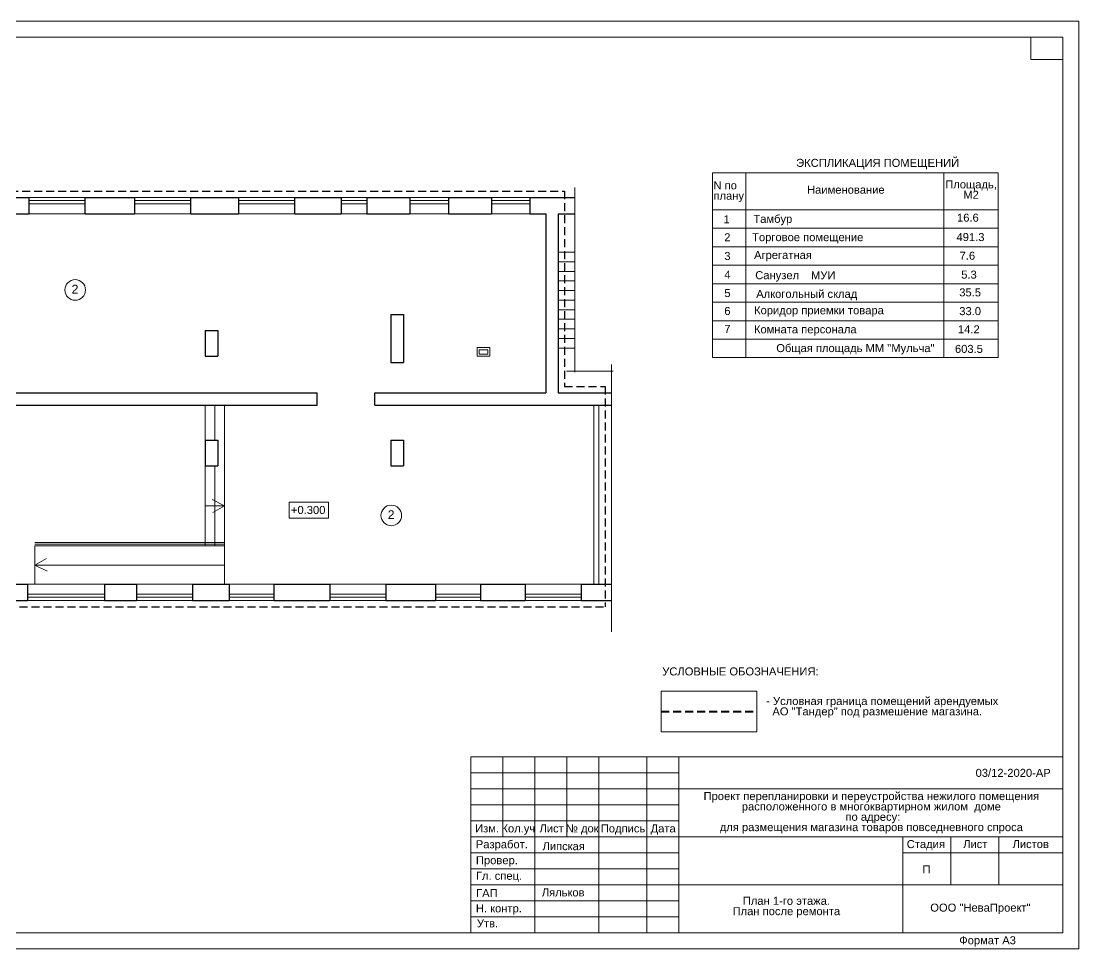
# Model space of a CAD drawing. Header units: metres. Extents: x -313.1 to -231.1, y -307.3 to -274.8.
# Drawn here: x -264.18 to -231.13, y -305.31 to -276.31 of the extents above; entities that cross this region are included whole.
import ezdxf
from ezdxf.enums import TextEntityAlignment as Align

# ---------------------------------------------------------------- set-up
doc = ezdxf.new("R2010")
doc.units = ezdxf.units.M
doc.header["$MEASUREMENT"] = 0
doc.linetypes.add('( Hidden )', pattern=[0.375, 0.25, -0.125])
doc.linetypes.add('DGN Style 3', pattern=[1.195594, 0.853995, -0.341598])
for name, color, linetype, lineweight in [('Level 44', 7, 'Continuous', 0), ('Level 50', 7, 'Continuous', 0), ('Level 63', 7, 'Continuous', 0)]:
    doc.layers.add(name, color=color, linetype=linetype, lineweight=lineweight)
doc.styles.add('Style-Arial', font='arial.ttf')

msp = doc.modelspace()

# ---------------------------------------------------------------- linework, layer by layer
at = {"color": 7, "linetype": 'Continuous', "lineweight": 13}
for p, q in [((-242.572, -281.051), (-233.654, -281.051)), ((-242.572, -281.051), (-242.572, -286.826)), ((-241.535, -281.051), (-241.535, -286.826)), ((-235.343, -281.051), (-235.343, -286.826)), ((-233.654, -281.051), (-233.654, -286.826)), ((-263.932, -281.819), (-262.182, -281.819)), ((-260.632, -281.819), (-258.882, -281.819)), ((-257.382, -281.819), (-255.632, -281.819)), ((-254.182, -281.819), (-253.382, -281.819)), ((-252.032, -281.819), (-250.832, -281.819)), ((-249.482, -281.819), (-248.282, -281.819)), ((-242.572, -282.206), (-233.654, -282.206)), ((-262.182, -282.329), (-263.932, -282.329)), ((-258.882, -282.329), (-260.632, -282.329)), ((-255.632, -282.329), (-257.382, -282.329)), ((-253.382, -282.329), (-254.182, -282.329)), ((-250.832, -282.329), (-252.032, -282.329)), ((-248.282, -282.329), (-249.482, -282.329)), ((-249.932, -286.514), (-249.932, -286.779)), ((-249.532, -286.514), (-249.932, -286.514)), ((-249.532, -286.514), (-249.532, -286.779)), ((-249.932, -286.779), (-249.532, -286.779)), ((-249.867, -286.579), (-249.867, -286.714)), ((-249.597, -286.579), (-249.867, -286.579)), ((-249.867, -286.714), (-249.597, -286.714)), ((-249.597, -286.579), (-249.597, -286.714)), ((-242.572, -286.826), (-233.654, -286.826)), ((-246.282, -288.309), (-246.282, -293.909)), ((-246.132, -288.309), (-246.132, -293.909)), ((-263.982, -293.909), (-261.582, -293.909)), ((-260.582, -293.909), (-258.832, -293.909)), ((-257.682, -293.909), (-256.282, -293.909)), ((-254.532, -293.909), (-252.782, -293.909)), ((-251.232, -293.909), (-249.832, -293.909)), ((-248.432, -293.909), (-246.682, -293.909)), ((-261.582, -294.419), (-263.982, -294.419)), ((-258.832, -294.419), (-260.582, -294.419)), ((-256.282, -294.419), (-257.682, -294.419)), ((-252.782, -294.419), (-254.532, -294.419)), ((-249.832, -294.419), (-251.232, -294.419)), ((-246.682, -294.419), (-248.432, -294.419)), ((-244.179, -297.257), (-241.189, -297.257)), ((-244.179, -298.525), (-244.179, -297.257)), ((-244.179, -297.257), (-244.179, -297.257)), ((-241.189, -297.257), (-241.189, -298.525)), ((-241.189, -298.525), (-244.179, -298.525))]:
    msp.add_line(p, q, dxfattribs=at)
at = {"color": 7, "linetype": 'Continuous', "lineweight": 0}
for p, q in [((-246.876, -281.509), (-246.876, -287.286)), ((-263.932, -281.919), (-262.182, -281.919)), ((-260.632, -281.919), (-258.882, -281.919)), ((-257.382, -281.919), (-255.632, -281.919)), ((-254.182, -281.919), (-253.382, -281.919)), ((-252.032, -281.919), (-250.832, -281.919)), ((-249.482, -281.919), (-248.282, -281.919)), ((-263.932, -282.019), (-262.182, -282.019)), ((-260.632, -282.019), (-258.882, -282.019)), ((-257.382, -282.019), (-255.632, -282.019)), ((-254.182, -282.019), (-253.382, -282.019)), ((-252.032, -282.019), (-250.832, -282.019)), ((-249.482, -282.019), (-248.282, -282.019)), ((-242.572, -282.784), (-233.654, -282.784)), ((-247.402, -283.529), (-246.876, -283.529)), ((-242.572, -283.361), (-233.654, -283.361)), ((-247.402, -283.829), (-246.876, -283.829)), ((-247.402, -284.129), (-246.876, -284.129)), ((-242.572, -283.939), (-233.654, -283.939)), ((-247.402, -284.429), (-246.876, -284.429)), ((-242.572, -284.516), (-233.654, -284.516)), ((-247.402, -284.729), (-246.876, -284.729)), ((-247.402, -285.029), (-246.876, -285.029)), ((-242.572, -285.094), (-233.654, -285.094)), ((-247.402, -285.329), (-246.876, -285.329)), ((-247.402, -285.629), (-246.876, -285.629)), ((-242.572, -285.671), (-233.654, -285.671)), ((-247.402, -285.929), (-246.876, -285.929)), ((-247.402, -286.229), (-246.876, -286.229)), ((-247.402, -286.529), (-246.876, -286.529)), ((-242.572, -286.249), (-233.654, -286.249)), ((-245.738, -287.039), (-245.738, -295.4)), ((-247.144, -287.245), (-245.681, -287.245)), ((-258.432, -289.409), (-258.432, -288.309)), ((-258.132, -289.409), (-258.132, -288.309)), ((-257.832, -293.909), (-257.832, -288.309)), ((-258.432, -290.209), (-258.432, -292.709)), ((-258.132, -292.709), (-258.132, -290.209)), ((-258.432, -291.459), (-257.832, -291.459)), ((-257.832, -291.459), (-258.215, -291.264)), ((-257.832, -291.459), (-258.193, -291.664)), ((-255.811, -291.342), (-254.58, -291.342)), ((-255.811, -291.84), (-255.811, -291.342)), ((-255.811, -291.342), (-255.811, -291.342)), ((-254.58, -291.342), (-254.58, -291.84)), ((-254.58, -291.84), (-255.811, -291.84)), ((-263.754, -292.609), (-257.832, -292.609)), ((-263.754, -292.659), (-257.832, -292.659)), ((-263.754, -292.709), (-257.832, -292.709)), ((-263.754, -292.709), (-263.754, -293.909)), ((-263.392, -293.104), (-263.754, -293.309)), ((-263.754, -293.309), (-257.832, -293.309)), ((-263.371, -293.504), (-263.754, -293.309)), ((-261.582, -294.219), (-263.982, -294.219)), ((-261.582, -294.319), (-263.982, -294.319)), ((-258.832, -294.219), (-260.582, -294.219)), ((-258.832, -294.319), (-260.582, -294.319)), ((-256.282, -294.219), (-257.682, -294.219)), ((-256.282, -294.319), (-257.682, -294.319)), ((-252.782, -294.219), (-254.532, -294.219)), ((-252.782, -294.319), (-254.532, -294.319)), ((-249.832, -294.219), (-251.232, -294.219)), ((-249.832, -294.319), (-251.232, -294.319)), ((-246.682, -294.219), (-248.432, -294.219)), ((-246.682, -294.319), (-248.432, -294.319))]:
    msp.add_line(p, q, dxfattribs=at)
at = {"color": 7, "linetype": '( Hidden )', "lineweight": 30}
for p, q in [((-275.772, -281.619), (-247.202, -281.619)), ((-247.202, -281.619), (-247.202, -287.729)), ((-247.202, -287.729), (-245.932, -287.729)), ((-245.932, -287.729), (-245.932, -294.619)), ((-307.732, -294.619), (-245.932, -294.619))]:
    msp.add_line(p, q, dxfattribs=at)
at = {"color": 7, "linetype": 'Continuous', "lineweight": 30}
for p, q in [((-265.432, -281.819), (-263.932, -281.819)), ((-263.932, -282.329), (-263.932, -281.819)), ((-262.182, -281.819), (-260.632, -281.819)), ((-262.182, -282.329), (-262.182, -281.819)), ((-260.632, -282.329), (-260.632, -281.819)), ((-258.882, -282.329), (-258.882, -281.819)), ((-258.882, -281.819), (-257.382, -281.819)), ((-257.382, -282.329), (-257.382, -281.819)), ((-255.632, -282.329), (-255.632, -281.819)), ((-255.632, -281.819), (-254.182, -281.819)), ((-254.182, -281.819), (-254.182, -282.329)), ((-253.382, -281.819), (-253.382, -282.329)), ((-253.382, -281.819), (-252.032, -281.819)), ((-252.032, -281.819), (-252.032, -282.329)), ((-250.832, -281.819), (-250.832, -282.329)), ((-250.832, -281.819), (-249.482, -281.819)), ((-249.482, -281.819), (-249.482, -282.329)), ((-248.282, -281.819), (-248.282, -282.329)), ((-248.282, -281.819), (-246.876, -281.819)), ((-265.432, -282.329), (-263.932, -282.329)), ((-262.182, -282.329), (-260.632, -282.329)), ((-258.882, -282.329), (-257.382, -282.329)), ((-255.632, -282.329), (-254.182, -282.329)), ((-253.382, -282.329), (-252.032, -282.329)), ((-250.832, -282.329), (-249.482, -282.329)), ((-248.282, -282.329), (-247.782, -282.329)), ((-247.782, -282.329), (-247.782, -287.929)), ((-247.402, -282.329), (-247.402, -287.929)), ((-247.402, -282.329), (-246.876, -282.329)), ((-252.632, -285.479), (-252.632, -286.979)), ((-252.632, -285.479), (-252.232, -285.479)), ((-252.232, -285.479), (-252.232, -286.979)), ((-258.432, -285.979), (-258.032, -285.979)), ((-258.432, -285.979), (-258.432, -286.779)), ((-258.032, -285.979), (-258.032, -286.779)), ((-258.432, -286.779), (-258.032, -286.779)), ((-252.632, -286.979), (-252.232, -286.979)), ((-267.653, -287.929), (-254.928, -287.929)), ((-254.928, -288.309), (-254.928, -287.929)), ((-253.128, -287.929), (-247.782, -287.929)), ((-253.128, -288.309), (-253.128, -287.929)), ((-247.402, -287.929), (-245.738, -287.929)), ((-267.653, -288.309), (-254.928, -288.309)), ((-253.128, -288.309), (-245.738, -288.309)), ((-258.432, -289.409), (-258.032, -289.409)), ((-258.432, -289.409), (-258.432, -290.209)), ((-258.032, -289.409), (-258.032, -290.209)), ((-258.432, -290.209), (-258.032, -290.209)), ((-264.682, -293.909), (-263.982, -293.909)), ((-263.982, -293.909), (-263.982, -294.419)), ((-261.582, -293.909), (-261.582, -294.419)), ((-261.582, -293.909), (-260.582, -293.909)), ((-260.582, -293.909), (-260.582, -294.419)), ((-258.832, -293.909), (-258.832, -294.419)), ((-258.832, -293.909), (-257.682, -293.909)), ((-257.682, -293.909), (-257.682, -294.419)), ((-256.282, -293.909), (-256.282, -294.419)), ((-256.282, -293.909), (-254.532, -293.909)), ((-254.532, -293.909), (-254.532, -294.419)), ((-252.782, -293.909), (-252.782, -294.419)), ((-252.782, -293.909), (-251.232, -293.909)), ((-251.232, -293.909), (-251.232, -294.419)), ((-249.832, -293.909), (-249.832, -294.419)), ((-249.832, -293.909), (-248.432, -293.909)), ((-248.432, -293.909), (-248.432, -294.419)), ((-246.682, -293.909), (-246.682, -294.419)), ((-246.682, -293.909), (-245.738, -293.909)), ((-264.682, -294.419), (-263.982, -294.419)), ((-261.582, -294.419), (-260.582, -294.419)), ((-258.832, -294.419), (-257.682, -294.419)), ((-256.282, -294.419), (-254.532, -294.419)), ((-252.782, -294.419), (-251.232, -294.419)), ((-249.832, -294.419), (-248.432, -294.419)), ((-246.682, -294.419), (-245.738, -294.419))]:
    msp.add_line(p, q, dxfattribs=at)
at = {"color": 7, "linetype": '( Hidden )', "lineweight": 40}
msp.add_line((-244.179, -297.891), (-241.189, -297.891), dxfattribs=at)
at = {"color": 7, "linetype": 'Continuous', "lineweight": 13}
for centre in [(-262.493, -284.711), (-252.615, -291.76)]:
    msp.add_circle(centre, 0.322, dxfattribs=at)
at = {"layer": 'Level 44', "color": 7, "linetype": 'Continuous', "lineweight": 30}
for p, q in [((-252.632, -289.409), (-252.632, -290.209)), ((-252.632, -289.409), (-252.232, -289.409)), ((-252.232, -289.409), (-252.232, -290.209)), ((-252.632, -290.209), (-252.232, -290.209))]:
    msp.add_line(p, q, dxfattribs=at)
at = {"layer": 'Level 50', "color": 7, "linetype": 'Continuous', "lineweight": 0}
for p, q in [((-313.129, -276.308), (-231.129, -276.308)), ((-231.129, -276.308), (-231.129, -305.308)), ((-231.129, -305.308), (-313.129, -305.308))]:
    msp.add_line(p, q, dxfattribs=at)
at = {"layer": 'Level 50', "color": 7, "linetype": 'Continuous', "lineweight": 13}
for p, q in [((-311.129, -276.808), (-231.629, -276.808)), ((-232.629, -276.808), (-232.629, -277.508)), ((-231.629, -276.808), (-231.629, -304.808)), ((-232.629, -277.508), (-231.629, -277.508)), ((-311.129, -304.808), (-231.629, -304.808))]:
    msp.add_line(p, q, dxfattribs=at)
at = {"layer": 'Level 63', "color": 7, "linetype": 'Continuous', "lineweight": 13}
for p, q in [((-250.129, -299.308), (-231.629, -299.308)), ((-250.129, -299.308), (-250.129, -304.808)), ((-249.129, -299.308), (-249.129, -301.808)), ((-248.129, -299.308), (-248.129, -304.808)), ((-247.129, -299.308), (-247.129, -301.808)), ((-246.129, -299.308), (-246.129, -304.808)), ((-244.629, -299.308), (-244.629, -304.808)), ((-243.629, -299.308), (-243.629, -304.808)), ((-243.629, -300.308), (-231.629, -300.308)), ((-250.129, -301.308), (-243.629, -301.308)), ((-250.129, -301.808), (-231.629, -301.808)), ((-236.629, -301.808), (-236.629, -304.808)), ((-235.129, -301.808), (-235.129, -303.308)), ((-233.629, -301.808), (-233.629, -303.308)), ((-236.629, -302.308), (-231.629, -302.308)), ((-243.629, -303.308), (-231.629, -303.308))]:
    msp.add_line(p, q, dxfattribs=at)
at = {"layer": 'Level 63', "color": 7, "linetype": 'Continuous', "lineweight": 0}
for p, q in [((-250.129, -299.808), (-243.629, -299.808)), ((-250.129, -300.308), (-243.629, -300.308)), ((-250.129, -300.808), (-243.629, -300.808)), ((-250.129, -302.308), (-243.629, -302.308)), ((-250.129, -302.808), (-243.629, -302.808)), ((-250.129, -303.308), (-243.629, -303.308)), ((-250.129, -303.808), (-243.629, -303.808)), ((-250.129, -304.308), (-243.629, -304.308))]:
    msp.add_line(p, q, dxfattribs=at)

# ---------------------------------------------------------------- texts
at = {"color": 7, "lineweight": 13, "style": 'Style-Arial'}
for s, p in [('ЭКСПЛИКАЦИЯ ПОМЕЩЕНИЙ ', (-239.963, -280.613)), ('Ляльков', (-247.912, -303.419))]:
    msp.add_text(s, height=0.25, dxfattribs=at).set_placement(p, align=Align.TOP_LEFT)
at = {"color": 7, "linetype": 'Continuous', "lineweight": 13, "style": 'Style-Arial'}
for s, height, p in [('1', 0.25, (-242.137, -282.504)), ('2', 0.25, (-242.112, -283.064)), ('3', 0.25, (-242.111, -283.649)), ('4', 0.25, (-242.111, -284.231)), ('2', 0.275, (-262.499, -284.685)), ('5', 0.25, (-242.11, -284.808)), ('6', 0.25, (-242.111, -285.368)), ('7', 0.25, (-242.111, -285.929)), ('2', 0.275, (-252.621, -291.735))]:
    msp.add_text(s, height=height, dxfattribs=at).set_placement(p, align=Align.MIDDLE_CENTER)
for s, p in [('16.6', (-234.937, -282.326)), ('491.3', (-234.952, -282.932)), ('Торговое помещение ', (-241.339, -282.936)), ('Агрегатная', (-241.278, -283.493)), ('Санузел ', (-241.242, -284.124)), ('МУИ ', (-239.499, -284.125)), ('5.3', (-234.805, -284.106)), ('35.5', (-234.866, -284.662)), ('Коридор приемки товара', (-241.278, -285.221)), ('33.0', (-234.866, -285.248)), ('14.2', (-234.906, -285.816)), ('Общая площадь ММ "Мульча"', (-240.584, -286.403))]:
    msp.add_text(s, height=0.25, dxfattribs=at).set_placement(p, align=Align.TOP_LEFT)
at = {"color": 7, "linetype": 'Continuous', "lineweight": 0, "style": 'Style-Arial'}
for s, p in [('+0.300', (-255.751, -291.464)), ('Липская', (-247.89, -301.973))]:
    msp.add_text(s, height=0.25, dxfattribs=at).set_placement(p, align=Align.TOP_LEFT)
at = {"color": 7, "linetype": 'DGN Style 3', "lineweight": 13, "style": 'Style-Arial'}
msp.add_text('УСЛОВНЫЕ ОБОЗНАЧЕНИЯ:', height=0.25, dxfattribs=at).set_placement((-244.148, -296.511), align=Align.TOP_LEFT)
at = {"color": 7, "linetype": 'Continuous', "lineweight": 13, "style": 'Style-Arial'}
for s, p in [('03/12-2020-АР', (-233.181, -299.681)), ('П', (-235.891, -302.701))]:
    msp.add_text(s, height=0.25, dxfattribs=at).set_placement(p, align=Align.TOP_CENTER)
at = {"color": 7, "linetype": 'Continuous', "lineweight": 13, "char_height": 0.25, "attachment_point": 1, "style": 'Style-Arial'}
for s, insert, line_spacing_factor in [('N по \\Pплану', (-242.547, -281.317), 0.776524), ('Наименование', (-239.622, -281.452), 0.6), ('Тамбур', (-241.3, -282.363), 0.6), ('7.6', (-234.856, -283.516), 0.6), ('Алкогольный склад', (-241.21, -284.709), 0.6), ('Комната персонала ', (-241.281, -285.816), 0.6), ('603.5', (-235.001, -286.428), 0.6)]:
    msp.add_mtext(s, dxfattribs=dict(at, insert=insert, line_spacing_factor=line_spacing_factor))
at = {"color": 7, "linetype": 'Continuous', "lineweight": 0, "char_height": 0.25, "line_spacing_factor": 0.776524, "style": 'Style-Arial'}
for s, insert, attachment_point in [('Площадь,\\PМ2', (-234.496, -281.286), 2), ('Проект перепланировки и переустройства нежилого помещения \\Pрасположенного в многоквартирном жилом  доме \\P по адресу: \\Pдля размещения магазина товаров повседневного спроса', (-237.614, -301.056), 5), ('План 1-го этажа. \\PПлан после ремонта', (-240.268, -304.006), 5)]:
    msp.add_mtext(s, dxfattribs=dict(at, insert=insert, attachment_point=attachment_point))
at = {"color": 7, "linetype": 'DGN Style 3', "lineweight": 13, "insert": (-240.9, -297.436), "char_height": 0.25, "attachment_point": 1, "line_spacing_factor": 0.776524, "style": 'Style-Arial'}
msp.add_mtext('- Условная граница помещений арендуемых\\P  АО "Тандер" под размешение магазина.', dxfattribs=at)
at = {"layer": 'Level 63', "color": 7, "linetype": 'Continuous', "lineweight": 0, "style": 'Style-Arial'}
for s, p in [('Изм.', (-249.622, -301.543)), ('Кол.уч', (-248.645, -301.543)), ('Лист', (-247.606, -301.543)), ('№ док', (-246.647, -301.543)), ('Подпись', (-245.373, -301.543)), ('Дата', (-244.118, -301.543)), ('Разработ.', (-249.16, -302.039)), ('Стадия', (-235.91, -302.033)), ('Лист', (-234.366, -302.033)), ('Листов', (-232.633, -302.033)), ('Провер.', (-249.315, -302.537)), ('Гл. спец.', (-249.248, -303.024)), ('ГАП', (-249.628, -303.565)), ('Н. контр.', (-249.253, -304.043)), ('ООО "НеваПроект"', (-234.206, -304.019)), ('Утв.', (-249.609, -304.51)), ('Формат А3', (-233.982, -305.039))]:
    msp.add_text(s, height=0.25, dxfattribs=at).set_placement(p, align=Align.MIDDLE_CENTER)

doc.saveas('drawing.dxf')
